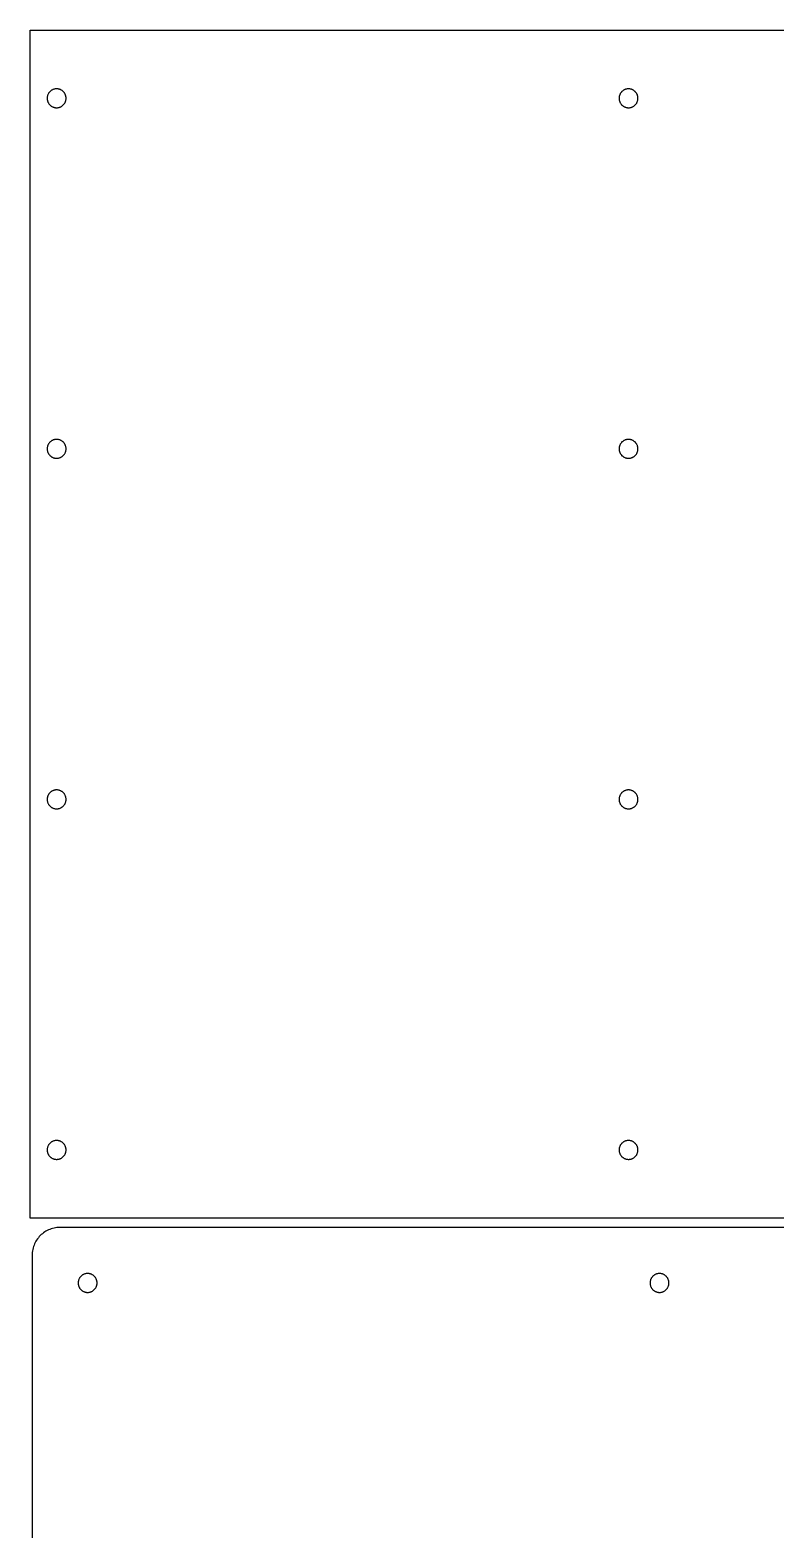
# Model space of a CAD drawing. Header units: millimetres. Extents: x -161 to 377, y -533 to 889.
# Drawn here: x -161 to 106, y 352 to 889 of the extents above; entities that cross this region are included whole.
import ezdxf

# ---------------------------------------------------------------- set-up
doc = ezdxf.new("R2010")
doc.units = ezdxf.units.MM
doc.header["$MEASUREMENT"] = 0

# ---------------------------------------------------------------- blocks, each defined once
blk = doc.blocks.new('block 2')
at = {"color": 7, "lineweight": 25}
blk.add_lwpolyline([(-160.63, 888.62), (270.59, 888.62), (270.59, 463.9), (-160.63, 463.9), (-160.63, 888.62)], dxfattribs=at)
blk = doc.blocks.new('block 3')
at = {"color": 7, "lineweight": 25}
blk.add_lwpolyline([(-151.11, 860.84), (-150.92, 860.84), (-150.74, 860.85), (-150.56, 860.88), (-150.38, 860.92), (-150.21, 860.96), (-150.04, 861.01), (-149.88, 861.08), (-149.71, 861.14), (-149.56, 861.21), (-149.4, 861.3), (-149.26, 861.39), (-149.11, 861.49), (-148.98, 861.6), (-148.85, 861.71), (-148.72, 861.83), (-148.6, 861.95), (-148.49, 862.09), (-148.38, 862.23), (-148.28, 862.37), (-148.19, 862.51), (-148.11, 862.66), (-148.03, 862.82), (-147.96, 862.98), (-147.9, 863.14), (-147.85, 863.33), (-147.81, 863.49), (-147.78, 863.67), (-147.75, 863.85), (-147.74, 864.03), (-147.73, 864.21), (-147.74, 864.41), (-147.75, 864.58), (-147.77, 864.76), (-147.81, 864.92), (-147.85, 865.09), (-147.89, 865.26), (-147.95, 865.42), (-148.01, 865.58), (-148.09, 865.73), (-148.17, 865.88), (-148.25, 866.02), (-148.35, 866.16), (-148.45, 866.3), (-148.55, 866.42), (-148.66, 866.55), (-148.78, 866.67), (-148.91, 866.78), (-149.04, 866.88), (-149.17, 866.98), (-149.31, 867.08), (-149.45, 867.16), (-149.6, 867.24), (-149.76, 867.31), (-149.91, 867.38), (-150.07, 867.44), (-150.24, 867.48), (-150.41, 867.52), (-150.58, 867.55), (-150.75, 867.57), (-150.93, 867.59), (-151.11, 867.59), (-151.29, 867.59), (-151.47, 867.57), (-151.64, 867.55), (-151.81, 867.52), (-151.98, 867.48), (-152.14, 867.44), (-152.31, 867.38), (-152.46, 867.31), (-152.62, 867.24), (-152.77, 867.16), (-152.91, 867.08), (-153.05, 866.98), (-153.18, 866.88), (-153.31, 866.77), (-153.44, 866.66), (-153.56, 866.55), (-153.67, 866.42), (-153.77, 866.3), (-153.87, 866.16), (-153.97, 866.02), (-154.05, 865.87), (-154.13, 865.73), (-154.2, 865.58), (-154.27, 865.41), (-154.33, 865.26), (-154.37, 865.09), (-154.41, 864.92), (-154.45, 864.74), (-154.47, 864.58), (-154.48, 864.39), (-154.49, 864.21), (-154.48, 864.03), (-154.47, 863.87), (-154.45, 863.69), (-154.41, 863.52), (-154.37, 863.35), (-154.33, 863.19), (-154.27, 863.02), (-154.2, 862.87), (-154.13, 862.71), (-154.05, 862.56), (-153.97, 862.42), (-153.87, 862.27), (-153.78, 862.14), (-153.67, 862.01), (-153.56, 861.89), (-153.44, 861.77), (-153.31, 861.66), (-153.18, 861.55), (-153.05, 861.45), (-152.91, 861.35), (-152.77, 861.27), (-152.62, 861.19), (-152.46, 861.12), (-152.31, 861.06), (-152.14, 861.01), (-151.98, 860.95), (-151.81, 860.91), (-151.64, 860.88), (-151.47, 860.85), (-151.29, 860.84), (-151.11, 860.84)], dxfattribs=at)
blk = doc.blocks.new('block 4')
at = {"color": 7, "lineweight": 25}
blk.add_lwpolyline([(-151.11, 610.22), (-150.92, 610.23), (-150.74, 610.24), (-150.56, 610.27), (-150.38, 610.3), (-150.21, 610.35), (-150.04, 610.4), (-149.88, 610.46), (-149.71, 610.53), (-149.56, 610.6), (-149.4, 610.69), (-149.26, 610.78), (-149.11, 610.88), (-148.98, 610.98), (-148.85, 611.09), (-148.72, 611.21), (-148.6, 611.34), (-148.49, 611.47), (-148.38, 611.61), (-148.28, 611.75), (-148.19, 611.9), (-148.11, 612.05), (-148.03, 612.21), (-147.96, 612.37), (-147.9, 612.53), (-147.85, 612.7), (-147.81, 612.88), (-147.78, 613.05), (-147.75, 613.23), (-147.74, 613.42), (-147.73, 613.6), (-147.74, 613.79), (-147.75, 613.97), (-147.77, 614.14), (-147.81, 614.31), (-147.85, 614.48), (-147.89, 614.64), (-147.95, 614.8), (-148.01, 614.96), (-148.09, 615.11), (-148.17, 615.26), (-148.25, 615.41), (-148.35, 615.55), (-148.45, 615.68), (-148.55, 615.81), (-148.66, 615.93), (-148.78, 616.05), (-148.91, 616.16), (-149.04, 616.27), (-149.17, 616.37), (-149.31, 616.46), (-149.45, 616.55), (-149.6, 616.63), (-149.76, 616.7), (-149.91, 616.76), (-150.07, 616.82), (-150.24, 616.87), (-150.41, 616.91), (-150.58, 616.94), (-150.75, 616.96), (-150.93, 616.98), (-151.11, 616.98), (-151.29, 616.98), (-151.47, 616.96), (-151.64, 616.94), (-151.81, 616.91), (-151.98, 616.87), (-152.14, 616.82), (-152.31, 616.76), (-152.46, 616.7), (-152.62, 616.63), (-152.77, 616.55), (-152.91, 616.46), (-153.05, 616.37), (-153.18, 616.27), (-153.31, 616.16), (-153.44, 616.05), (-153.56, 615.93), (-153.67, 615.81), (-153.77, 615.68), (-153.87, 615.54), (-153.97, 615.4), (-154.05, 615.26), (-154.13, 615.11), (-154.2, 614.96), (-154.27, 614.8), (-154.33, 614.64), (-154.37, 614.47), (-154.41, 614.3), (-154.45, 614.13), (-154.47, 613.96), (-154.48, 613.78), (-154.49, 613.6), (-154.48, 613.42), (-154.47, 613.25), (-154.45, 613.07), (-154.41, 612.9), (-154.37, 612.73), (-154.33, 612.57), (-154.27, 612.41), (-154.2, 612.25), (-154.13, 612.1), (-154.05, 611.95), (-153.97, 611.8), (-153.87, 611.66), (-153.78, 611.53), (-153.67, 611.4), (-153.56, 611.27), (-153.44, 611.16), (-153.31, 611.04), (-153.18, 610.94), (-153.05, 610.84), (-152.91, 610.74), (-152.77, 610.66), (-152.62, 610.58), (-152.46, 610.51), (-152.31, 610.44), (-152.14, 610.39), (-151.98, 610.34), (-151.81, 610.3), (-151.64, 610.27), (-151.47, 610.24), (-151.29, 610.23), (-151.11, 610.22)], dxfattribs=at)
blk = doc.blocks.new('block 5')
at = {"color": 7, "lineweight": 25}
blk.add_lwpolyline([(53.39, 484.92), (53.57, 484.92), (53.76, 484.94), (53.94, 484.96), (54.11, 485), (54.29, 485.04), (54.46, 485.09), (54.62, 485.15), (54.78, 485.22), (54.94, 485.29), (55.1, 485.38), (55.24, 485.47), (55.39, 485.57), (55.52, 485.68), (55.65, 485.79), (55.78, 485.91), (55.9, 486.03), (56.01, 486.16), (56.12, 486.3), (56.21, 486.44), (56.31, 486.59), (56.39, 486.74), (56.47, 486.9), (56.54, 487.06), (56.6, 487.23), (56.65, 487.4), (56.69, 487.57), (56.72, 487.75), (56.75, 487.93), (56.76, 488.11), (56.77, 488.3), (56.76, 488.48), (56.75, 488.66), (56.73, 488.83), (56.69, 489), (56.65, 489.17), (56.61, 489.34), (56.55, 489.5), (56.48, 489.65), (56.41, 489.81), (56.33, 489.96), (56.25, 490.1), (56.15, 490.24), (56.05, 490.37), (55.95, 490.5), (55.83, 490.63), (55.72, 490.75), (55.59, 490.86), (55.46, 490.96), (55.33, 491.06), (55.19, 491.16), (55.04, 491.24), (54.9, 491.32), (54.74, 491.39), (54.58, 491.46), (54.42, 491.51), (54.26, 491.56), (54.09, 491.6), (53.92, 491.63), (53.75, 491.66), (53.57, 491.67), (53.39, 491.67), (53.21, 491.67), (53.03, 491.66), (52.86, 491.63), (52.69, 491.6), (52.52, 491.56), (52.36, 491.51), (52.19, 491.46), (52.04, 491.39), (51.88, 491.32), (51.73, 491.24), (51.59, 491.15), (51.45, 491.06), (51.31, 490.96), (51.19, 490.86), (51.06, 490.74), (50.94, 490.62), (50.83, 490.5), (50.72, 490.37), (50.62, 490.24), (50.53, 490.1), (50.45, 489.95), (50.37, 489.8), (50.29, 489.65), (50.23, 489.49), (50.17, 489.33), (50.12, 489.17), (50.09, 489), (50.05, 488.83), (50.03, 488.65), (50.02, 488.48), (50.01, 488.3), (50.02, 488.12), (50.03, 487.94), (50.05, 487.77), (50.09, 487.59), (50.12, 487.43), (50.17, 487.26), (50.23, 487.1), (50.29, 486.94), (50.37, 486.79), (50.45, 486.64), (50.53, 486.5), (50.62, 486.36), (50.72, 486.22), (50.83, 486.09), (50.94, 485.97), (51.06, 485.85), (51.19, 485.74), (51.31, 485.63), (51.45, 485.53), (51.59, 485.44), (51.73, 485.35), (51.88, 485.27), (52.04, 485.2), (52.19, 485.14), (52.35, 485.08), (52.52, 485.03), (52.69, 484.99), (52.86, 484.96), (53.03, 484.94), (53.21, 484.92), (53.39, 484.92)], dxfattribs=at)
blk = doc.blocks.new('block 6')
at = {"color": 7, "lineweight": 25}
blk.add_lwpolyline([(53.39, 735.53), (53.57, 735.54), (53.76, 735.55), (53.94, 735.58), (54.11, 735.61), (54.29, 735.65), (54.46, 735.7), (54.62, 735.76), (54.78, 735.83), (54.94, 735.91), (55.1, 735.99), (55.24, 736.08), (55.39, 736.18), (55.52, 736.29), (55.65, 736.4), (55.78, 736.52), (55.9, 736.65), (56.01, 736.78), (56.12, 736.92), (56.21, 737.06), (56.31, 737.2), (56.39, 737.36), (56.47, 737.51), (56.54, 737.68), (56.6, 737.84), (56.65, 738.01), (56.69, 738.18), (56.72, 738.36), (56.75, 738.54), (56.76, 738.72), (56.77, 738.91), (56.76, 739.1), (56.75, 739.27), (56.73, 739.45), (56.69, 739.62), (56.65, 739.78), (56.61, 739.95), (56.55, 740.11), (56.48, 740.27), (56.41, 740.42), (56.33, 740.57), (56.25, 740.71), (56.15, 740.85), (56.05, 740.99), (55.95, 741.12), (55.83, 741.24), (55.72, 741.36), (55.59, 741.47), (55.46, 741.58), (55.33, 741.68), (55.19, 741.77), (55.04, 741.86), (54.9, 741.93), (54.74, 742.01), (54.58, 742.07), (54.42, 742.13), (54.26, 742.17), (54.09, 742.22), (53.92, 742.25), (53.75, 742.27), (53.57, 742.28), (53.39, 742.29), (53.21, 742.28), (53.03, 742.27), (52.86, 742.25), (52.69, 742.22), (52.52, 742.17), (52.36, 742.13), (52.19, 742.07), (52.04, 742.01), (51.88, 741.93), (51.73, 741.85), (51.59, 741.77), (51.45, 741.68), (51.31, 741.57), (51.19, 741.47), (51.06, 741.36), (50.94, 741.24), (50.83, 741.12), (50.72, 740.98), (50.62, 740.85), (50.53, 740.71), (50.45, 740.57), (50.37, 740.42), (50.29, 740.26), (50.23, 740.11), (50.17, 739.94), (50.12, 739.78), (50.09, 739.61), (50.05, 739.44), (50.03, 739.27), (50.02, 739.09), (50.01, 738.91), (50.02, 738.73), (50.03, 738.55), (50.05, 738.38), (50.09, 738.21), (50.12, 738.04), (50.17, 737.88), (50.23, 737.71), (50.29, 737.56), (50.37, 737.4), (50.45, 737.25), (50.53, 737.11), (50.62, 736.97), (50.72, 736.83), (50.83, 736.71), (50.94, 736.58), (51.06, 736.46), (51.19, 736.35), (51.31, 736.24), (51.45, 736.14), (51.59, 736.05), (51.73, 735.97), (51.88, 735.89), (52.04, 735.81), (52.19, 735.75), (52.35, 735.69), (52.52, 735.64), (52.69, 735.6), (52.86, 735.57), (53.03, 735.55), (53.21, 735.54), (53.39, 735.53)], dxfattribs=at)
blk = doc.blocks.new('block 11')
at = {"color": 7, "lineweight": 25}
blk.add_lwpolyline([(53.39, 860.84), (53.57, 860.84), (53.76, 860.85), (53.94, 860.88), (54.11, 860.92), (54.29, 860.96), (54.46, 861.01), (54.62, 861.08), (54.78, 861.14), (54.94, 861.21), (55.1, 861.3), (55.24, 861.39), (55.39, 861.49), (55.52, 861.6), (55.65, 861.71), (55.78, 861.83), (55.9, 861.95), (56.01, 862.09), (56.12, 862.23), (56.21, 862.37), (56.31, 862.51), (56.39, 862.66), (56.47, 862.82), (56.54, 862.98), (56.6, 863.14), (56.65, 863.33), (56.69, 863.49), (56.72, 863.67), (56.75, 863.85), (56.76, 864.03), (56.77, 864.21), (56.76, 864.41), (56.75, 864.58), (56.73, 864.76), (56.69, 864.92), (56.65, 865.09), (56.61, 865.26), (56.55, 865.42), (56.48, 865.58), (56.41, 865.73), (56.33, 865.88), (56.25, 866.02), (56.15, 866.16), (56.05, 866.3), (55.95, 866.42), (55.83, 866.55), (55.72, 866.67), (55.59, 866.78), (55.46, 866.88), (55.33, 866.98), (55.19, 867.08), (55.04, 867.16), (54.9, 867.24), (54.74, 867.31), (54.58, 867.38), (54.42, 867.44), (54.26, 867.48), (54.09, 867.52), (53.92, 867.55), (53.75, 867.57), (53.57, 867.59), (53.39, 867.59), (53.21, 867.59), (53.03, 867.57), (52.86, 867.55), (52.69, 867.52), (52.52, 867.48), (52.36, 867.44), (52.19, 867.38), (52.04, 867.31), (51.88, 867.24), (51.73, 867.16), (51.59, 867.08), (51.45, 866.98), (51.31, 866.88), (51.19, 866.77), (51.06, 866.66), (50.94, 866.55), (50.83, 866.42), (50.72, 866.3), (50.62, 866.16), (50.53, 866.02), (50.45, 865.87), (50.37, 865.73), (50.29, 865.58), (50.23, 865.41), (50.17, 865.26), (50.12, 865.09), (50.09, 864.92), (50.05, 864.74), (50.03, 864.58), (50.02, 864.39), (50.01, 864.21), (50.02, 864.03), (50.03, 863.87), (50.05, 863.69), (50.09, 863.52), (50.12, 863.35), (50.17, 863.19), (50.23, 863.02), (50.29, 862.87), (50.37, 862.71), (50.45, 862.56), (50.53, 862.42), (50.62, 862.27), (50.72, 862.14), (50.83, 862.01), (50.94, 861.89), (51.06, 861.77), (51.19, 861.66), (51.31, 861.55), (51.45, 861.45), (51.59, 861.35), (51.73, 861.27), (51.88, 861.19), (52.04, 861.12), (52.19, 861.06), (52.35, 861.01), (52.52, 860.95), (52.69, 860.91), (52.86, 860.88), (53.03, 860.85), (53.21, 860.84), (53.39, 860.84)], dxfattribs=at)
blk = doc.blocks.new('block 12')
at = {"color": 7, "lineweight": 25}
blk.add_lwpolyline([(53.39, 610.22), (53.57, 610.23), (53.76, 610.24), (53.94, 610.27), (54.11, 610.3), (54.29, 610.35), (54.46, 610.4), (54.62, 610.46), (54.78, 610.53), (54.94, 610.6), (55.1, 610.69), (55.24, 610.78), (55.39, 610.88), (55.52, 610.98), (55.65, 611.09), (55.78, 611.21), (55.9, 611.34), (56.01, 611.47), (56.12, 611.61), (56.21, 611.75), (56.31, 611.9), (56.39, 612.05), (56.47, 612.21), (56.54, 612.37), (56.6, 612.53), (56.65, 612.7), (56.69, 612.88), (56.72, 613.05), (56.75, 613.23), (56.76, 613.42), (56.77, 613.6), (56.76, 613.79), (56.75, 613.97), (56.73, 614.14), (56.69, 614.31), (56.65, 614.48), (56.61, 614.64), (56.55, 614.8), (56.48, 614.96), (56.41, 615.11), (56.33, 615.26), (56.25, 615.41), (56.15, 615.55), (56.05, 615.68), (55.95, 615.81), (55.83, 615.93), (55.72, 616.05), (55.59, 616.16), (55.46, 616.27), (55.33, 616.37), (55.19, 616.46), (55.04, 616.55), (54.9, 616.63), (54.74, 616.7), (54.58, 616.76), (54.42, 616.82), (54.26, 616.87), (54.09, 616.91), (53.92, 616.94), (53.75, 616.96), (53.57, 616.98), (53.39, 616.98), (53.21, 616.98), (53.03, 616.96), (52.86, 616.94), (52.69, 616.91), (52.52, 616.87), (52.36, 616.82), (52.19, 616.76), (52.04, 616.7), (51.88, 616.63), (51.73, 616.55), (51.59, 616.46), (51.45, 616.37), (51.31, 616.27), (51.19, 616.16), (51.06, 616.05), (50.94, 615.93), (50.83, 615.81), (50.72, 615.68), (50.62, 615.54), (50.53, 615.4), (50.45, 615.26), (50.37, 615.11), (50.29, 614.96), (50.23, 614.8), (50.17, 614.64), (50.12, 614.47), (50.09, 614.3), (50.05, 614.13), (50.03, 613.96), (50.02, 613.78), (50.01, 613.6), (50.02, 613.42), (50.03, 613.25), (50.05, 613.07), (50.09, 612.9), (50.12, 612.73), (50.17, 612.57), (50.23, 612.41), (50.29, 612.25), (50.37, 612.1), (50.45, 611.95), (50.53, 611.8), (50.62, 611.66), (50.72, 611.53), (50.83, 611.4), (50.94, 611.27), (51.06, 611.16), (51.19, 611.04), (51.31, 610.94), (51.45, 610.84), (51.59, 610.74), (51.73, 610.66), (51.88, 610.58), (52.04, 610.51), (52.19, 610.44), (52.35, 610.39), (52.52, 610.34), (52.69, 610.3), (52.86, 610.27), (53.03, 610.24), (53.21, 610.23), (53.39, 610.22)], dxfattribs=at)
blk = doc.blocks.new('block 13')
at = {"color": 7, "lineweight": 25}
blk.add_lwpolyline([(-151.11, 484.92), (-150.92, 484.92), (-150.74, 484.94), (-150.56, 484.96), (-150.38, 485), (-150.21, 485.04), (-150.04, 485.09), (-149.88, 485.15), (-149.71, 485.22), (-149.56, 485.29), (-149.4, 485.38), (-149.26, 485.47), (-149.11, 485.57), (-148.98, 485.68), (-148.85, 485.79), (-148.72, 485.91), (-148.6, 486.03), (-148.49, 486.16), (-148.38, 486.3), (-148.28, 486.44), (-148.19, 486.59), (-148.11, 486.74), (-148.03, 486.9), (-147.96, 487.06), (-147.9, 487.23), (-147.85, 487.4), (-147.81, 487.57), (-147.78, 487.75), (-147.75, 487.93), (-147.74, 488.11), (-147.73, 488.3), (-147.74, 488.48), (-147.75, 488.66), (-147.77, 488.83), (-147.81, 489), (-147.85, 489.17), (-147.89, 489.34), (-147.95, 489.5), (-148.01, 489.65), (-148.09, 489.81), (-148.17, 489.96), (-148.25, 490.1), (-148.35, 490.24), (-148.45, 490.37), (-148.55, 490.5), (-148.66, 490.63), (-148.78, 490.75), (-148.91, 490.86), (-149.04, 490.96), (-149.17, 491.06), (-149.31, 491.16), (-149.45, 491.24), (-149.6, 491.32), (-149.76, 491.39), (-149.91, 491.46), (-150.07, 491.51), (-150.24, 491.56), (-150.41, 491.6), (-150.58, 491.63), (-150.75, 491.66), (-150.93, 491.67), (-151.11, 491.67), (-151.29, 491.67), (-151.47, 491.66), (-151.64, 491.63), (-151.81, 491.6), (-151.98, 491.56), (-152.14, 491.51), (-152.31, 491.46), (-152.46, 491.39), (-152.62, 491.32), (-152.77, 491.24), (-152.91, 491.15), (-153.05, 491.06), (-153.18, 490.96), (-153.31, 490.86), (-153.44, 490.74), (-153.56, 490.62), (-153.67, 490.5), (-153.77, 490.37), (-153.87, 490.24), (-153.97, 490.1), (-154.05, 489.95), (-154.13, 489.8), (-154.2, 489.65), (-154.27, 489.49), (-154.33, 489.33), (-154.37, 489.17), (-154.41, 489), (-154.45, 488.83), (-154.47, 488.65), (-154.48, 488.48), (-154.49, 488.3), (-154.48, 488.12), (-154.47, 487.94), (-154.45, 487.77), (-154.41, 487.59), (-154.37, 487.43), (-154.33, 487.26), (-154.27, 487.1), (-154.2, 486.94), (-154.13, 486.79), (-154.05, 486.64), (-153.97, 486.5), (-153.87, 486.36), (-153.78, 486.22), (-153.67, 486.09), (-153.56, 485.97), (-153.44, 485.85), (-153.31, 485.74), (-153.18, 485.63), (-153.05, 485.53), (-152.91, 485.44), (-152.77, 485.35), (-152.62, 485.27), (-152.46, 485.2), (-152.31, 485.14), (-152.14, 485.08), (-151.98, 485.03), (-151.81, 484.99), (-151.64, 484.96), (-151.47, 484.94), (-151.29, 484.92), (-151.11, 484.92)], dxfattribs=at)
blk = doc.blocks.new('block 14')
at = {"color": 7, "lineweight": 25}
blk.add_lwpolyline([(-151.11, 735.53), (-150.92, 735.54), (-150.74, 735.55), (-150.56, 735.58), (-150.38, 735.61), (-150.21, 735.65), (-150.04, 735.7), (-149.88, 735.76), (-149.71, 735.83), (-149.56, 735.91), (-149.4, 735.99), (-149.26, 736.08), (-149.11, 736.18), (-148.98, 736.29), (-148.85, 736.4), (-148.72, 736.52), (-148.6, 736.65), (-148.49, 736.78), (-148.38, 736.92), (-148.28, 737.06), (-148.19, 737.2), (-148.11, 737.36), (-148.03, 737.51), (-147.96, 737.68), (-147.9, 737.84), (-147.85, 738.01), (-147.81, 738.18), (-147.78, 738.36), (-147.75, 738.54), (-147.74, 738.72), (-147.73, 738.91), (-147.74, 739.1), (-147.75, 739.27), (-147.77, 739.45), (-147.81, 739.62), (-147.85, 739.78), (-147.89, 739.95), (-147.95, 740.11), (-148.01, 740.27), (-148.09, 740.42), (-148.17, 740.57), (-148.25, 740.71), (-148.35, 740.85), (-148.45, 740.99), (-148.55, 741.12), (-148.66, 741.24), (-148.78, 741.36), (-148.91, 741.47), (-149.04, 741.58), (-149.17, 741.68), (-149.31, 741.77), (-149.45, 741.86), (-149.6, 741.93), (-149.76, 742.01), (-149.91, 742.07), (-150.07, 742.13), (-150.24, 742.17), (-150.41, 742.22), (-150.58, 742.25), (-150.75, 742.27), (-150.93, 742.28), (-151.11, 742.29), (-151.29, 742.28), (-151.47, 742.27), (-151.64, 742.25), (-151.81, 742.22), (-151.98, 742.17), (-152.14, 742.13), (-152.31, 742.07), (-152.46, 742.01), (-152.62, 741.93), (-152.77, 741.85), (-152.91, 741.77), (-153.05, 741.68), (-153.18, 741.57), (-153.31, 741.47), (-153.44, 741.36), (-153.56, 741.24), (-153.67, 741.12), (-153.77, 740.98), (-153.87, 740.85), (-153.97, 740.71), (-154.05, 740.57), (-154.13, 740.42), (-154.2, 740.26), (-154.27, 740.11), (-154.33, 739.94), (-154.37, 739.78), (-154.41, 739.61), (-154.45, 739.44), (-154.47, 739.27), (-154.48, 739.09), (-154.49, 738.91), (-154.48, 738.73), (-154.47, 738.55), (-154.45, 738.38), (-154.41, 738.21), (-154.37, 738.04), (-154.33, 737.88), (-154.27, 737.71), (-154.2, 737.56), (-154.13, 737.4), (-154.05, 737.25), (-153.97, 737.11), (-153.87, 736.97), (-153.78, 736.83), (-153.67, 736.71), (-153.56, 736.58), (-153.44, 736.46), (-153.31, 736.35), (-153.18, 736.24), (-153.05, 736.14), (-152.91, 736.05), (-152.77, 735.97), (-152.62, 735.89), (-152.46, 735.81), (-152.31, 735.75), (-152.14, 735.69), (-151.98, 735.64), (-151.81, 735.6), (-151.64, 735.57), (-151.47, 735.55), (-151.29, 735.54), (-151.11, 735.53)], dxfattribs=at)
blk = doc.blocks.new('block 16')
at = {"color": 7, "lineweight": 25}
blk.add_lwpolyline([(-159.89, 21.88), (-159.87, 21.33), (-159.83, 20.79), (-159.76, 20.26), (-159.66, 19.74), (-159.53, 19.22), (-159.38, 18.72), (-159.2, 18.23), (-159, 17.75), (-158.77, 17.29), (-158.52, 16.84), (-158.25, 16.4), (-157.96, 15.98), (-157.64, 15.57), (-157.31, 15.18), (-156.96, 14.81), (-156.59, 14.46), (-156.2, 14.12), (-155.79, 13.81), (-155.37, 13.52), (-154.93, 13.25), (-154.48, 13), (-154.02, 12.77), (-153.54, 12.57), (-153.05, 12.39), (-152.55, 12.24), (-152.03, 12.11), (-151.51, 12.01), (-150.98, 11.94), (-150.44, 11.9), (-149.89, 11.88), (-56.13, 11.88), (-55.6, 11.9), (-55.07, 11.94), (-54.56, 12), (-54.05, 12.1), (-53.55, 12.22), (-53.06, 12.36), (-52.59, 12.53), (-52.12, 12.72), (-51.67, 12.93), (-51.22, 13.16), (-50.8, 13.42), (-50.38, 13.7), (-49.98, 13.99), (-49.6, 14.3), (-49.23, 14.64), (-48.88, 14.99), (-48.55, 15.35), (-48.24, 15.74), (-47.94, 16.14), (-47.67, 16.55), (-47.41, 16.98), (-47.18, 17.42), (-46.96, 17.87), (-46.77, 18.34), (-46.61, 18.82), (-46.46, 19.3), (-46.34, 19.8), (-46.25, 20.31), (-46.18, 20.83), (-46.14, 21.35), (-46.13, 21.88), (-46.13, 173.02), (-45.93, 173.36), (-45.37, 174.34), (-44.45, 175.92), (-43.22, 178.05), (-41.7, 180.7), (-39.9, 183.81), (-37.86, 187.34), (-35.6, 191.25), (-33.15, 195.49), (-30.54, 200.02), (-27.78, 204.8), (-24.91, 209.77), (-21.95, 214.9), (-18.92, 220.15), (-15.85, 225.45), (-12.78, 230.79), (-9.71, 236.09), (-6.69, 241.33), (-3.73, 246.46), (-0.85, 251.44), (1.9, 256.21), (4.52, 260.75), (6.97, 264.99), (9.23, 268.9), (11.27, 272.43), (13.06, 275.54), (14.59, 278.19), (15.82, 280.32), (16.73, 281.9), (17.3, 282.88), (17.49, 283.22), (17.85, 283.42), (18.9, 284.03), (20.58, 285), (22.85, 286.31), (25.66, 287.93), (28.95, 289.83), (32.69, 291.99), (36.82, 294.38), (41.3, 296.96), (46.06, 299.71), (51.07, 302.6), (56.28, 305.61), (61.64, 308.7), (67.09, 311.85), (72.59, 315.03), (78.09, 318.2), (83.55, 321.35), (88.9, 324.44), (94.11, 327.45), (99.12, 330.34), (103.89, 333.1), (108.36, 335.68), (112.49, 338.06), (116.23, 340.22), (119.53, 342.13), (122.33, 343.75), (124.6, 345.06), (126.28, 346.03), (127.33, 346.63), (127.69, 346.84), (278.83, 346.84), (279.38, 346.85), (279.9, 346.9), (280.41, 346.96), (280.92, 347.06), (281.42, 347.18), (281.91, 347.32), (282.38, 347.49), (282.85, 347.68), (283.3, 347.89), (283.74, 348.13), (284.17, 348.38), (284.58, 348.66), (284.98, 348.95), (285.36, 349.27), (285.73, 349.6), (286.08, 349.95), (286.41, 350.32), (286.72, 350.7), (287.02, 351.1), (287.29, 351.51), (287.55, 351.94), (287.78, 352.38), (288, 352.83), (288.18, 353.3), (288.35, 353.78), (288.49, 354.26), (288.61, 354.76), (288.71, 355.27), (288.77, 355.78), (288.81, 356.31), (288.83, 356.84), (288.83, 450.6), (288.81, 451.13), (288.77, 451.65), (288.71, 452.17), (288.61, 452.68), (288.49, 453.17), (288.35, 453.66), (288.18, 454.14), (287.99, 454.6), (287.78, 455.06), (287.55, 455.5), (287.29, 455.93), (287.01, 456.34), (286.72, 456.74), (286.41, 457.12), (286.07, 457.49), (285.72, 457.84), (285.36, 458.17), (284.97, 458.49), (284.57, 458.78), (284.16, 459.06), (283.73, 459.31), (283.29, 459.55), (282.84, 459.76), (282.37, 459.95), (281.89, 460.12), (281.41, 460.26), (280.91, 460.38), (280.4, 460.47), (279.88, 460.54), (279.36, 460.58), (278.83, 460.6), (-149.89, 460.6), (-150.44, 460.58), (-150.98, 460.54), (-151.51, 460.47), (-152.03, 460.37), (-152.55, 460.24), (-153.05, 460.09), (-153.54, 459.91), (-154.02, 459.71), (-154.48, 459.48), (-154.93, 459.23), (-155.37, 458.96), (-155.79, 458.67), (-156.2, 458.35), (-156.59, 458.02), (-156.96, 457.67), (-157.31, 457.3), (-157.64, 456.91), (-157.96, 456.5), (-158.25, 456.08), (-158.52, 455.65), (-158.77, 455.19), (-159, 454.73), (-159.2, 454.25), (-159.38, 453.76), (-159.53, 453.26), (-159.66, 452.74), (-159.76, 452.22), (-159.83, 451.69), (-159.87, 451.15), (-159.89, 450.6), (-159.89, 21.88)], dxfattribs=at)
blk = doc.blocks.new('block 18')
at = {"color": 7, "lineweight": 25}
blk.add_lwpolyline([(-140.03, 437.36), (-139.84, 437.36), (-139.66, 437.38), (-139.48, 437.4), (-139.3, 437.44), (-139.13, 437.48), (-138.96, 437.53), (-138.79, 437.59), (-138.63, 437.66), (-138.47, 437.74), (-138.32, 437.82), (-138.17, 437.91), (-138.03, 438.01), (-137.89, 438.12), (-137.76, 438.23), (-137.64, 438.35), (-137.52, 438.47), (-137.41, 438.6), (-137.3, 438.74), (-137.2, 438.88), (-137.11, 439.03), (-137.02, 439.18), (-136.95, 439.34), (-136.88, 439.5), (-136.82, 439.67), (-136.77, 439.84), (-136.73, 440.01), (-136.69, 440.19), (-136.67, 440.37), (-136.65, 440.55), (-136.65, 440.74), (-136.65, 440.92), (-136.67, 441.1), (-136.69, 441.27), (-136.72, 441.45), (-136.76, 441.61), (-136.81, 441.78), (-136.87, 441.94), (-136.93, 442.1), (-137, 442.25), (-137.08, 442.4), (-137.17, 442.54), (-137.26, 442.68), (-137.36, 442.82), (-137.47, 442.95), (-137.58, 443.07), (-137.7, 443.19), (-137.82, 443.3), (-137.95, 443.41), (-138.09, 443.51), (-138.23, 443.6), (-138.37, 443.69), (-138.52, 443.76), (-138.67, 443.84), (-138.83, 443.9), (-138.99, 443.96), (-139.16, 444), (-139.33, 444.05), (-139.5, 444.08), (-139.67, 444.1), (-139.85, 444.11), (-140.03, 444.12), (-140.21, 444.11), (-140.38, 444.1), (-140.56, 444.08), (-140.73, 444.05), (-140.9, 444), (-141.06, 443.96), (-141.22, 443.9), (-141.38, 443.84), (-141.54, 443.76), (-141.69, 443.69), (-141.83, 443.6), (-141.97, 443.5), (-142.1, 443.4), (-142.23, 443.3), (-142.36, 443.19), (-142.48, 443.07), (-142.59, 442.94), (-142.69, 442.81), (-142.79, 442.68), (-142.89, 442.54), (-142.97, 442.4), (-143.05, 442.25), (-143.13, 442.09), (-143.19, 441.94), (-143.25, 441.77), (-143.29, 441.61), (-143.33, 441.44), (-143.37, 441.27), (-143.39, 441.1), (-143.4, 440.92), (-143.41, 440.74), (-143.4, 440.56), (-143.39, 440.38), (-143.37, 440.21), (-143.33, 440.04), (-143.29, 439.87), (-143.25, 439.7), (-143.19, 439.54), (-143.13, 439.38), (-143.05, 439.23), (-142.97, 439.08), (-142.89, 438.94), (-142.79, 438.8), (-142.69, 438.66), (-142.59, 438.53), (-142.48, 438.41), (-142.36, 438.29), (-142.23, 438.18), (-142.1, 438.07), (-141.97, 437.97), (-141.83, 437.88), (-141.69, 437.79), (-141.54, 437.71), (-141.38, 437.64), (-141.23, 437.58), (-141.06, 437.52), (-140.9, 437.47), (-140.73, 437.43), (-140.56, 437.4), (-140.38, 437.38), (-140.21, 437.36), (-140.03, 437.36)], dxfattribs=at)
blk = doc.blocks.new('block 20')
at = {"color": 7, "lineweight": 25}
blk.add_lwpolyline([(64.47, 437.36), (64.66, 437.36), (64.84, 437.38), (65.02, 437.4), (65.2, 437.44), (65.37, 437.48), (65.54, 437.53), (65.71, 437.59), (65.87, 437.66), (66.02, 437.74), (66.18, 437.82), (66.32, 437.91), (66.47, 438.01), (66.61, 438.12), (66.74, 438.23), (66.86, 438.35), (66.98, 438.47), (67.09, 438.6), (67.2, 438.74), (67.3, 438.88), (67.39, 439.03), (67.47, 439.18), (67.55, 439.34), (67.62, 439.5), (67.68, 439.67), (67.73, 439.84), (67.77, 440.01), (67.81, 440.19), (67.83, 440.37), (67.85, 440.55), (67.85, 440.74), (67.85, 440.92), (67.83, 441.1), (67.81, 441.27), (67.78, 441.45), (67.74, 441.61), (67.69, 441.78), (67.63, 441.94), (67.57, 442.1), (67.5, 442.25), (67.42, 442.4), (67.33, 442.54), (67.24, 442.68), (67.14, 442.82), (67.03, 442.95), (66.92, 443.07), (66.8, 443.19), (66.67, 443.3), (66.55, 443.41), (66.41, 443.51), (66.27, 443.6), (66.13, 443.69), (65.98, 443.76), (65.82, 443.84), (65.67, 443.9), (65.51, 443.96), (65.34, 444), (65.17, 444.05), (65, 444.08), (64.83, 444.1), (64.65, 444.11), (64.47, 444.12), (64.29, 444.11), (64.11, 444.1), (63.94, 444.08), (63.77, 444.05), (63.6, 444), (63.44, 443.96), (63.27, 443.9), (63.12, 443.84), (62.96, 443.76), (62.81, 443.69), (62.67, 443.6), (62.53, 443.5), (62.39, 443.4), (62.26, 443.3), (62.14, 443.19), (62.02, 443.07), (61.91, 442.94), (61.8, 442.81), (61.7, 442.68), (61.61, 442.54), (61.52, 442.4), (61.45, 442.25), (61.37, 442.09), (61.31, 441.94), (61.25, 441.77), (61.2, 441.61), (61.16, 441.44), (61.13, 441.27), (61.11, 441.1), (61.1, 440.92), (61.09, 440.74), (61.1, 440.56), (61.11, 440.38), (61.13, 440.21), (61.16, 440.04), (61.2, 439.87), (61.25, 439.7), (61.31, 439.54), (61.37, 439.38), (61.45, 439.23), (61.52, 439.08), (61.61, 438.94), (61.7, 438.8), (61.8, 438.66), (61.91, 438.53), (62.02, 438.41), (62.14, 438.29), (62.26, 438.18), (62.39, 438.07), (62.53, 437.97), (62.67, 437.88), (62.81, 437.79), (62.96, 437.71), (63.12, 437.64), (63.27, 437.58), (63.44, 437.52), (63.6, 437.47), (63.77, 437.43), (63.94, 437.4), (64.11, 437.38), (64.29, 437.36), (64.47, 437.36)], dxfattribs=at)

msp = doc.modelspace()

# ---------------------------------------------------------------- block references
for name in ['block 2', 'block 3', 'block 11', 'block 14', 'block 6', 'block 4', 'block 12', 'block 13', 'block 5', 'block 16', 'block 18', 'block 20']:
    msp.add_blockref(name, (0, 0))

doc.saveas('drawing.dxf')
